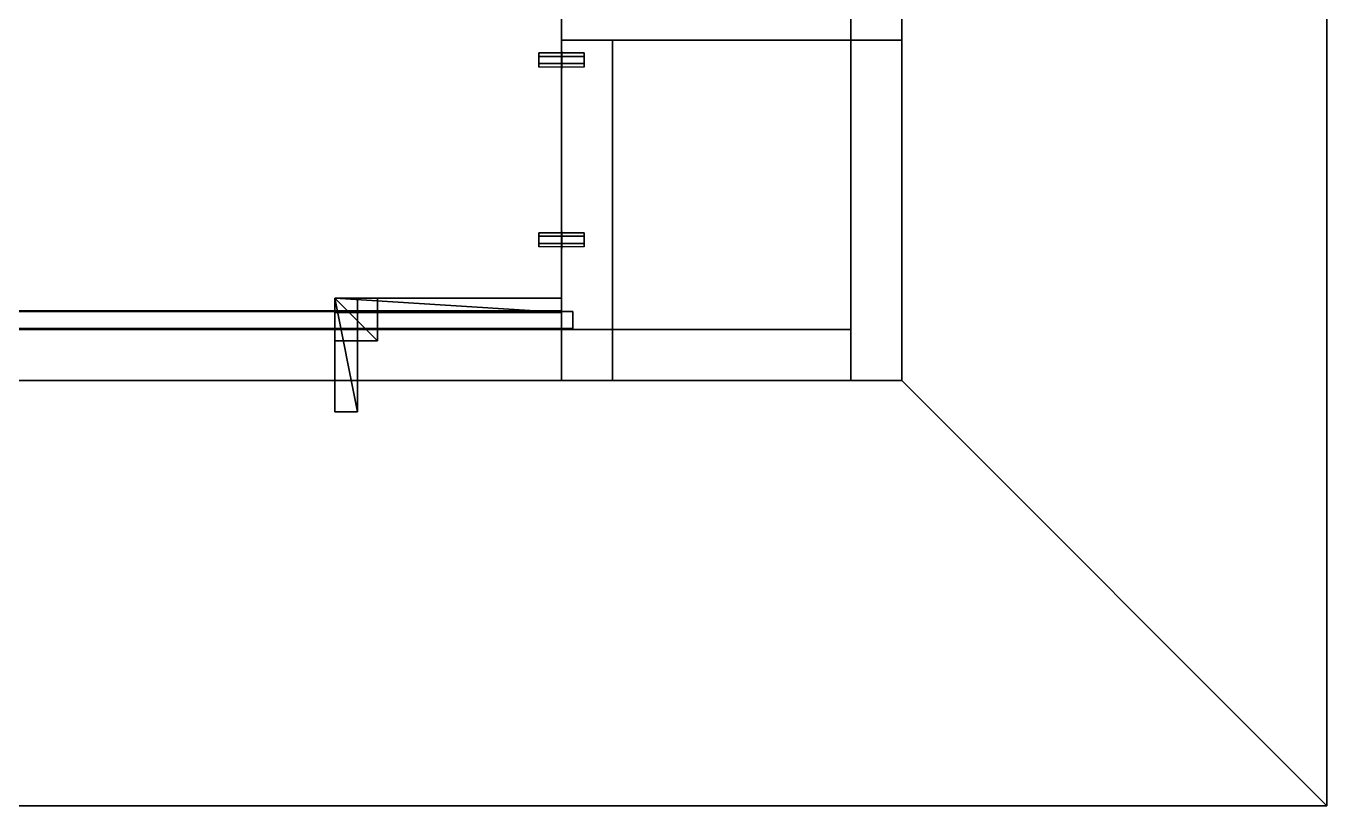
# Model space of a CAD drawing. Extents: x 0 to 4068, y -4475 to 0.
# Drawn here: x 3609 to 4068, y -4475 to -4200 of the extents above; entities that cross this region are included whole.
import ezdxf

# ---------------------------------------------------------------- set-up
doc = ezdxf.new("R2010")
doc.units = 0
for name, color, linetype in [('LAYER0', 7, 'CONTINUOUS'), ('LAYER1', 7, 'CONTINUOUS'), ('LAYER10', 7, 'CONTINUOUS'), ('LAYER100', 43, 'CONTINUOUS'), ('LAYER101', 7, 'CONTINUOUS'), ('LAYER11', 7, 'CONTINUOUS'), ('LAYER116', 45, 'CONTINUOUS'), ('LAYER117', 45, 'CONTINUOUS'), ('LAYER118', 45, 'CONTINUOUS'), ('LAYER121', 45, 'CONTINUOUS'), ('LAYER122', 45, 'CONTINUOUS'), ('LAYER123', 45, 'CONTINUOUS'), ('LAYER124', 45, 'CONTINUOUS'), ('LAYER125', 45, 'CONTINUOUS'), ('LAYER126', 45, 'CONTINUOUS'), ('LAYER127', 45, 'CONTINUOUS'), ('LAYER18', 45, 'CONTINUOUS'), ('LAYER2', 7, 'CONTINUOUS'), ('LAYER20', 45, 'CONTINUOUS'), ('LAYER21', 45, 'CONTINUOUS'), ('LAYER22', 45, 'CONTINUOUS'), ('LAYER23', 45, 'CONTINUOUS'), ('LAYER24', 2, 'CONTINUOUS'), ('LAYER25', 37, 'CONTINUOUS'), ('LAYER26', 37, 'CONTINUOUS'), ('LAYER27', 37, 'CONTINUOUS'), ('LAYER28', 37, 'CONTINUOUS'), ('LAYER29', 37, 'CONTINUOUS'), ('LAYER30', 37, 'CONTINUOUS'), ('LAYER37', 45, 'CONTINUOUS'), ('LAYER39', 45, 'CONTINUOUS'), ('LAYER40', 45, 'CONTINUOUS'), ('LAYER41', 45, 'CONTINUOUS'), ('LAYER42', 45, 'CONTINUOUS'), ('LAYER5', 7, 'CONTINUOUS'), ('LAYER55', 254, 'CONTINUOUS'), ('LAYER56', 7, 'CONTINUOUS'), ('LAYER58', 7, 'CONTINUOUS'), ('LAYER59', 7, 'CONTINUOUS'), ('LAYER6', 7, 'CONTINUOUS'), ('LAYER61', 7, 'CONTINUOUS'), ('LAYER68', 7, 'CONTINUOUS'), ('LAYER7', 7, 'CONTINUOUS'), ('LAYER70', 7, 'CONTINUOUS'), ('LAYER71', 7, 'CONTINUOUS'), ('LAYER73', 7, 'CONTINUOUS'), ('LAYER8', 7, 'CONTINUOUS'), ('LAYER80', 7, 'CONTINUOUS'), ('LAYER81', 7, 'CONTINUOUS'), ('LAYER82', 7, 'CONTINUOUS'), ('LAYER83', 7, 'CONTINUOUS'), ('LAYER84', 7, 'CONTINUOUS'), ('LAYER85', 7, 'CONTINUOUS'), ('LAYER87', 7, 'CONTINUOUS'), ('LAYER88', 7, 'CONTINUOUS'), ('LAYER89', 7, 'CONTINUOUS'), ('LAYER9', 7, 'CONTINUOUS'), ('LAYER90', 7, 'CONTINUOUS'), ('LAYER91', 7, 'CONTINUOUS'), ('LAYER92', 7, 'CONTINUOUS'), ('LAYER99', 43, 'CONTINUOUS')]:
    doc.layers.add(name, color=color, linetype=linetype)

msp = doc.modelspace()

# ---------------------------------------------------------------- linework, layer by layer
at = {"layer": 'LAYER0', "invisible_edges": 1}
for points in [[(4068, 0), (0, -4475), (0, 0), (4068, 0)], [(0, -4475), (4068, 0), (4068, -4475), (0, -4475)]]:
    msp.add_3dface(points, dxfattribs=at)
at = {"layer": 'LAYER1', "invisible_edges": 1}
for points in [[(4068, -4475, 5), (0, -4475), (4068, -4475), (4068, -4475, 5)], [(0, -4475), (4068, -4475, 5), (0, -4475, 5), (0, -4475)]]:
    msp.add_3dface(points, dxfattribs=at)
at = {"layer": 'LAYER10', "invisible_edges": 1}
for points in [[(3918, -4325, 5), (4068, -4475, 2415), (4068, -4475, 5), (3918, -4325, 5)], [(4068, -4475, 2415), (3918, -4325, 5), (3918, -4325, 2415), (4068, -4475, 2415)]]:
    msp.add_3dface(points, dxfattribs=at)
at = {"layer": 'LAYER100', "invisible_edges": 1}
for points in [[(3798, -4300.4, 2044), (3798, -4187, 2026), (3798, -4187, 2044), (3798, -4300.4, 2044)], [(3798, -4187, 2026), (3798, -4300.4, 2044), (3798, -4300.4, 2026), (3798, -4187, 2026)], [(3798, -4300.4, 526.5), (3798, -4187, 508.5), (3798, -4187, 526.5), (3798, -4300.4, 526.5)], [(3798, -4187, 508.5), (3798, -4300.4, 526.5), (3798, -4300.4, 508.5), (3798, -4187, 508.5)]]:
    msp.add_3dface(points, dxfattribs=at)
at = {"layer": 'LAYER101'}
for points, invisible_edges in [([(3798, -4187, 2044), (3538, -3434, 2044), (3798, -4300.4, 2044), (3798, -4187, 2044)], 3), ([(3798, -4300.4, 2044), (3538, -3434, 2044), (3538, -3945, 2044), (3798, -4300.4, 2044)], 5), ([(3798, -4187, 526.5), (3538, -3434, 526.5), (3798, -4300.4, 526.5), (3798, -4187, 526.5)], 3), ([(3798, -4300.4, 526.5), (3538, -3434, 526.5), (3538, -3945, 526.5), (3798, -4300.4, 526.5)], 5), ([(3798, -4300.4, 2044), (3538, -3945, 2044), (3081, -4300.4, 2044), (3798, -4300.4, 2044)], 3), ([(3798, -4300.4, 526.5), (3538, -3945, 526.5), (3081, -4300.4, 526.5), (3798, -4300.4, 526.5)], 3)]:
    msp.add_3dface(points, dxfattribs=dict(at, invisible_edges=invisible_edges))
at = {"layer": 'LAYER11', "invisible_edges": 1}
for points in [[(3918, -2886, 2415), (4068, -4475, 2415), (4068, -2754, 2415), (3918, -2886, 2415)], [(4068, -4475, 2415), (3918, -2886, 2415), (3918, -4325, 2415), (4068, -4475, 2415)], [(4068, -4475, 2415), (180, -4325, 2415), (30, -4475, 2415), (4068, -4475, 2415)], [(180, -4325, 2415), (4068, -4475, 2415), (3918, -4325, 2415), (180, -4325, 2415)]]:
    msp.add_3dface(points, dxfattribs=at)
at = {"layer": 'LAYER116', "invisible_edges": 1}
for points in [[(3495, -3416, 880), (3918, -4325, 880), (3495, -4325, 880), (3495, -3416, 880)], [(3918, -4325, 880), (3495, -3416, 880), (3918, -3416, 880), (3918, -4325, 880)]]:
    msp.add_3dface(points, dxfattribs=at)
at = {"layer": 'LAYER117', "invisible_edges": 1}
for points in [[(3495, -4325, 898), (3918, -4325, 880), (3918, -4325, 898), (3495, -4325, 898)], [(3918, -4325, 880), (3495, -4325, 898), (3495, -4325, 880), (3918, -4325, 880)]]:
    msp.add_3dface(points, dxfattribs=at)
at = {"layer": 'LAYER118', "invisible_edges": 1}
for points in [[(3918, -3416, 898), (3918, -4325, 880), (3918, -3416, 880), (3918, -3416, 898)], [(3918, -4325, 880), (3918, -3416, 898), (3918, -4325, 898), (3918, -4325, 880)]]:
    msp.add_3dface(points, dxfattribs=at)
at = {"layer": 'LAYER121', "invisible_edges": 1}
for points in [[(3918, -3416, 898), (3495, -4325, 898), (3918, -4325, 898), (3918, -3416, 898)], [(3495, -4325, 898), (3918, -3416, 898), (3495, -3416, 898), (3495, -4325, 898)]]:
    msp.add_3dface(points, dxfattribs=at)
at = {"layer": 'LAYER122', "invisible_edges": 1}
for points in [[(3495, -4325, 1705), (3918, -3416, 1705), (3495, -3416, 1705), (3495, -4325, 1705)], [(3918, -3416, 1705), (3495, -4325, 1705), (3918, -4325, 1705), (3918, -3416, 1705)], [(3918, -4325, 1687), (3918, -3434, 898), (3918, -3434, 1687), (3918, -4325, 1687)], [(3918, -3434, 898), (3918, -4325, 1687), (3918, -4325, 898), (3918, -3434, 898)], [(3495, -4325, 1687), (3900, -4325, 898), (3900, -4325, 1687), (3495, -4325, 1687)], [(3900, -4325, 898), (3495, -4325, 1687), (3495, -4325, 898), (3900, -4325, 898)]]:
    msp.add_3dface(points, dxfattribs=at)
at = {"layer": 'LAYER123', "invisible_edges": 1}
for points in [[(3900, -4307, 1687), (3900, -4325, 898), (3900, -4307, 898), (3900, -4307, 1687)], [(3900, -4325, 898), (3900, -4307, 1687), (3900, -4325, 1687), (3900, -4325, 898)]]:
    msp.add_3dface(points, dxfattribs=at)
at = {"layer": 'LAYER124', "invisible_edges": 1}
for points in [[(3918, -4325, 1687), (3918, -3416, 1705), (3918, -4325, 1705), (3918, -4325, 1687)], [(3918, -3416, 1705), (3918, -4325, 1687), (3918, -3416, 1687), (3918, -3416, 1705)], [(3900, -4325, 898), (3918, -3434, 898), (3918, -4325, 898), (3900, -4325, 898)], [(3918, -3434, 898), (3900, -4325, 898), (3900, -3434, 898), (3918, -3434, 898)], [(3495, -4307, 898), (3900, -4325, 898), (3495, -4325, 898), (3495, -4307, 898)], [(3900, -4325, 898), (3495, -4307, 898), (3900, -4307, 898), (3900, -4325, 898)]]:
    msp.add_3dface(points, dxfattribs=at)
at = {"layer": 'LAYER125', "invisible_edges": 1}
for points in [[(3495, -4325, 1705), (3918, -4325, 1687), (3918, -4325, 1705), (3495, -4325, 1705)], [(3918, -4325, 1687), (3495, -4325, 1705), (3495, -4325, 1687), (3918, -4325, 1687)], [(3918, -4325, 1687), (3900, -4325, 898), (3918, -4325, 898), (3918, -4325, 1687)], [(3900, -4325, 898), (3918, -4325, 1687), (3900, -4325, 1687), (3900, -4325, 898)]]:
    msp.add_3dface(points, dxfattribs=at)
at = {"layer": 'LAYER126', "invisible_edges": 1}
for points in [[(3900, -3434, 1687), (3918, -4325, 1687), (3918, -3434, 1687), (3900, -3434, 1687)], [(3918, -4325, 1687), (3900, -3434, 1687), (3900, -4325, 1687), (3918, -4325, 1687)], [(3900, -4307, 1687), (3495, -4325, 1687), (3900, -4325, 1687), (3900, -4307, 1687)], [(3495, -4325, 1687), (3900, -4307, 1687), (3495, -4307, 1687), (3495, -4325, 1687)]]:
    msp.add_3dface(points, dxfattribs=at)
at = {"layer": 'LAYER127', "invisible_edges": 1}
for points in [[(3918, -4325, 1687), (3495, -3416, 1687), (3918, -3416, 1687), (3918, -4325, 1687)], [(3495, -3416, 1687), (3918, -4325, 1687), (3495, -4325, 1687), (3495, -3416, 1687)], [(3900, -4325, 898), (3900, -3434, 1687), (3900, -3434, 898), (3900, -4325, 898)], [(3900, -3434, 1687), (3900, -4325, 898), (3900, -4325, 1687), (3900, -3434, 1687)], [(3495, -4307, 898), (3900, -4307, 1687), (3900, -4307, 898), (3495, -4307, 898)], [(3900, -4307, 1687), (3495, -4307, 898), (3495, -4307, 1687), (3900, -4307, 1687)]]:
    msp.add_3dface(points, dxfattribs=at)
at = {"layer": 'LAYER18', "invisible_edges": 1}
for points in [[(3798, -4325, 2226), (3081, -4325, 2346), (3081, -4325, 2226), (3798, -4325, 2226)], [(3081, -4325, 2346), (3798, -4325, 2226), (3798, -4325, 2346), (3081, -4325, 2346)], [(3798, -4325, 759.5), (3081, -4325, 879.5), (3081, -4325, 759.5), (3798, -4325, 759.5)], [(3081, -4325, 879.5), (3798, -4325, 759.5), (3798, -4325, 879.5), (3081, -4325, 879.5)]]:
    msp.add_3dface(points, dxfattribs=at)
at = {"layer": 'LAYER2', "invisible_edges": 1}
for points in [[(4068, 0), (4068, -4475, 5), (4068, -4475), (4068, 0)], [(4068, -4475, 5), (4068, 0), (4068, 0, 5), (4068, -4475, 5)]]:
    msp.add_3dface(points, dxfattribs=at)
at = {"layer": 'LAYER20', "invisible_edges": 1}
for points in [[(3798, -4307, 2346), (3081, -4325, 2346), (3798, -4325, 2346), (3798, -4307, 2346)], [(3081, -4325, 2346), (3798, -4307, 2346), (3081, -4307, 2346), (3081, -4325, 2346)], [(3798, -4307, 879.5), (3081, -4325, 879.5), (3798, -4325, 879.5), (3798, -4307, 879.5)], [(3081, -4325, 879.5), (3798, -4307, 879.5), (3081, -4307, 879.5), (3081, -4325, 879.5)]]:
    msp.add_3dface(points, dxfattribs=at)
at = {"layer": 'LAYER21', "invisible_edges": 1}
for points in [[(3798, -4325, 2226), (3798, -4307, 2346), (3798, -4325, 2346), (3798, -4325, 2226)], [(3798, -4307, 2346), (3798, -4325, 2226), (3798, -4307, 2226), (3798, -4307, 2346)], [(3798, -4325, 759.5), (3798, -4307, 879.5), (3798, -4325, 879.5), (3798, -4325, 759.5)], [(3798, -4307, 879.5), (3798, -4325, 759.5), (3798, -4307, 759.5), (3798, -4307, 879.5)]]:
    msp.add_3dface(points, dxfattribs=at)
at = {"layer": 'LAYER22', "invisible_edges": 1}
for points in [[(3081, -4307, 2226), (3798, -4325, 2226), (3081, -4325, 2226), (3081, -4307, 2226)], [(3798, -4325, 2226), (3081, -4307, 2226), (3798, -4307, 2226), (3798, -4325, 2226)], [(3081, -4307, 759.5), (3798, -4325, 759.5), (3081, -4325, 759.5), (3081, -4307, 759.5)], [(3798, -4325, 759.5), (3081, -4307, 759.5), (3798, -4307, 759.5), (3798, -4325, 759.5)]]:
    msp.add_3dface(points, dxfattribs=at)
at = {"layer": 'LAYER23', "invisible_edges": 1}
for points in [[(3798, -4307, 2346), (3081, -4307, 2226), (3081, -4307, 2346), (3798, -4307, 2346)], [(3081, -4307, 2226), (3798, -4307, 2346), (3798, -4307, 2226), (3081, -4307, 2226)], [(3798, -4307, 879.5), (3081, -4307, 759.5), (3081, -4307, 879.5), (3798, -4307, 879.5)], [(3081, -4307, 759.5), (3798, -4307, 879.5), (3798, -4307, 759.5), (3081, -4307, 759.5)]]:
    msp.add_3dface(points, dxfattribs=at)
at = {"layer": 'LAYER24'}
for points in [[(3798, -4296, 2300), (3798, -4301, 2300), (3718, -4296, 2300), (3798, -4296, 2300)], [(3718, -4296, 2300), (3798, -4301, 2300), (3718, -4301, 2300), (3718, -4296, 2300)], [(3718, -4296, 2300), (3718, -4301, 2300), (3718, -4296, 2323), (3718, -4296, 2300)], [(3718, -4296, 2323), (3718, -4301, 2300), (3718, -4301, 2323), (3718, -4296, 2323)], [(3798, -4296, 2300), (3718, -4296, 2300), (3798, -4296, 2323), (3798, -4296, 2300)], [(3798, -4296, 2323), (3718, -4296, 2300), (3718, -4296, 2323), (3798, -4296, 2323)], [(3798, -4296, 2323), (3718, -4296, 2323), (3798, -4301, 2323), (3798, -4296, 2323)], [(3798, -4301, 2323), (3718, -4296, 2323), (3718, -4301, 2323), (3798, -4301, 2323)], [(3733, -4296, 2300), (3733, -4311, 2300), (3718, -4296, 2300), (3733, -4296, 2300)], [(3718, -4296, 2300), (3733, -4311, 2300), (3718, -4311, 2300), (3718, -4296, 2300)], [(3718, -4296, 2300), (3718, -4311, 2300), (3718, -4296, 2315), (3718, -4296, 2300)], [(3718, -4296, 2315), (3718, -4311, 2300), (3718, -4311, 2315), (3718, -4296, 2315)], [(3733, -4296, 2300), (3718, -4296, 2300), (3733, -4296, 2315), (3733, -4296, 2300)], [(3733, -4296, 2315), (3718, -4296, 2300), (3718, -4296, 2315), (3733, -4296, 2315)], [(3733, -4296, 2315), (3718, -4296, 2315), (3733, -4311, 2315), (3733, -4296, 2315)], [(3733, -4311, 2315), (3718, -4296, 2315), (3718, -4311, 2315), (3733, -4311, 2315)], [(3733, -4296, 2300), (3733, -4311, 2300), (3718, -4296, 2300), (3733, -4296, 2300)], [(3718, -4296, 2300), (3733, -4311, 2300), (3718, -4311, 2300), (3718, -4296, 2300)], [(3718, -4296, 2300), (3718, -4311, 2300), (3718, -4296, 2315), (3718, -4296, 2300)], [(3718, -4296, 2315), (3718, -4311, 2300), (3718, -4311, 2315), (3718, -4296, 2315)], [(3733, -4296, 2300), (3718, -4296, 2300), (3733, -4296, 2315), (3733, -4296, 2300)], [(3733, -4296, 2315), (3718, -4296, 2300), (3718, -4296, 2315), (3733, -4296, 2315)], [(3733, -4296, 2315), (3718, -4296, 2315), (3733, -4311, 2315), (3733, -4296, 2315)], [(3733, -4311, 2315), (3718, -4296, 2315), (3718, -4311, 2315), (3733, -4311, 2315)], [(3733, -4296, 2300), (3733, -4311, 2300), (3718, -4296, 2300), (3733, -4296, 2300)], [(3718, -4296, 2300), (3733, -4311, 2300), (3718, -4311, 2300), (3718, -4296, 2300)], [(3718, -4296, 2300), (3718, -4311, 2300), (3718, -4296, 2315), (3718, -4296, 2300)], [(3718, -4296, 2315), (3718, -4311, 2300), (3718, -4311, 2315), (3718, -4296, 2315)], [(3733, -4296, 2300), (3718, -4296, 2300), (3733, -4296, 2315), (3733, -4296, 2300)], [(3733, -4296, 2315), (3718, -4296, 2300), (3718, -4296, 2315), (3733, -4296, 2315)], [(3733, -4296, 2315), (3718, -4296, 2315), (3733, -4311, 2315), (3733, -4296, 2315)], [(3733, -4311, 2315), (3718, -4296, 2315), (3718, -4311, 2315), (3733, -4311, 2315)], [(3733, -4296, 2300), (3733, -4311, 2300), (3718, -4296, 2300), (3733, -4296, 2300)], [(3718, -4296, 2300), (3733, -4311, 2300), (3718, -4311, 2300), (3718, -4296, 2300)], [(3718, -4296, 2300), (3718, -4311, 2300), (3718, -4296, 2315), (3718, -4296, 2300)], [(3718, -4296, 2315), (3718, -4311, 2300), (3718, -4311, 2315), (3718, -4296, 2315)], [(3733, -4296, 2300), (3718, -4296, 2300), (3733, -4296, 2315), (3733, -4296, 2300)], [(3733, -4296, 2315), (3718, -4296, 2300), (3718, -4296, 2315), (3733, -4296, 2315)], [(3733, -4296, 2315), (3718, -4296, 2315), (3733, -4311, 2315), (3733, -4296, 2315)], [(3733, -4311, 2315), (3718, -4296, 2315), (3718, -4311, 2315), (3733, -4311, 2315)], [(3726, -4296, 2300), (3726, -4336, 2300), (3718, -4296, 2300), (3726, -4296, 2300)], [(3718, -4296, 2300), (3726, -4336, 2300), (3718, -4336, 2300), (3718, -4296, 2300)], [(3718, -4296, 2300), (3718, -4336, 2300), (3718, -4296, 2308), (3718, -4296, 2300)], [(3718, -4296, 2308), (3718, -4336, 2300), (3718, -4336, 2308), (3718, -4296, 2308)], [(3726, -4296, 2300), (3718, -4296, 2300), (3726, -4296, 2308), (3726, -4296, 2300)], [(3726, -4296, 2308), (3718, -4296, 2300), (3718, -4296, 2308), (3726, -4296, 2308)], [(3726, -4296, 2308), (3718, -4296, 2308), (3726, -4336, 2308), (3726, -4296, 2308)], [(3726, -4336, 2308), (3718, -4296, 2308), (3718, -4336, 2308), (3726, -4336, 2308)], [(3798, -4296, 2300), (3798, -4301, 2300), (3718, -4296, 2300), (3798, -4296, 2300)], [(3718, -4296, 2300), (3798, -4301, 2300), (3718, -4301, 2300), (3718, -4296, 2300)], [(3718, -4296, 2300), (3718, -4301, 2300), (3718, -4296, 2316), (3718, -4296, 2300)], [(3718, -4296, 2316), (3718, -4301, 2300), (3718, -4301, 2316), (3718, -4296, 2316)], [(3798, -4296, 2300), (3718, -4296, 2300), (3798, -4296, 2316), (3798, -4296, 2300)], [(3798, -4296, 2316), (3718, -4296, 2300), (3718, -4296, 2316), (3798, -4296, 2316)], [(3798, -4296, 2316), (3718, -4296, 2316), (3798, -4301, 2316), (3798, -4296, 2316)], [(3798, -4301, 2316), (3718, -4296, 2316), (3718, -4301, 2316), (3798, -4301, 2316)], [(3798, -4296, 816), (3798, -4301, 816), (3718, -4296, 816), (3798, -4296, 816)], [(3718, -4296, 816), (3798, -4301, 816), (3718, -4301, 816), (3718, -4296, 816)], [(3718, -4296, 816), (3718, -4301, 816), (3718, -4296, 839), (3718, -4296, 816)], [(3718, -4296, 839), (3718, -4301, 816), (3718, -4301, 839), (3718, -4296, 839)], [(3798, -4296, 816), (3718, -4296, 816), (3798, -4296, 839), (3798, -4296, 816)], [(3798, -4296, 839), (3718, -4296, 816), (3718, -4296, 839), (3798, -4296, 839)], [(3798, -4296, 839), (3718, -4296, 839), (3798, -4301, 839), (3798, -4296, 839)], [(3798, -4301, 839), (3718, -4296, 839), (3718, -4301, 839), (3798, -4301, 839)], [(3733, -4296, 816), (3733, -4311, 816), (3718, -4296, 816), (3733, -4296, 816)], [(3718, -4296, 816), (3733, -4311, 816), (3718, -4311, 816), (3718, -4296, 816)], [(3718, -4296, 816), (3718, -4311, 816), (3718, -4296, 831), (3718, -4296, 816)], [(3718, -4296, 831), (3718, -4311, 816), (3718, -4311, 831), (3718, -4296, 831)], [(3733, -4296, 816), (3718, -4296, 816), (3733, -4296, 831), (3733, -4296, 816)], [(3733, -4296, 831), (3718, -4296, 816), (3718, -4296, 831), (3733, -4296, 831)], [(3733, -4296, 831), (3718, -4296, 831), (3733, -4311, 831), (3733, -4296, 831)], [(3733, -4311, 831), (3718, -4296, 831), (3718, -4311, 831), (3733, -4311, 831)], [(3733, -4296, 816), (3733, -4311, 816), (3718, -4296, 816), (3733, -4296, 816)], [(3718, -4296, 816), (3733, -4311, 816), (3718, -4311, 816), (3718, -4296, 816)], [(3718, -4296, 816), (3718, -4311, 816), (3718, -4296, 831), (3718, -4296, 816)], [(3718, -4296, 831), (3718, -4311, 816), (3718, -4311, 831), (3718, -4296, 831)], [(3733, -4296, 816), (3718, -4296, 816), (3733, -4296, 831), (3733, -4296, 816)], [(3733, -4296, 831), (3718, -4296, 816), (3718, -4296, 831), (3733, -4296, 831)], [(3733, -4296, 831), (3718, -4296, 831), (3733, -4311, 831), (3733, -4296, 831)], [(3733, -4311, 831), (3718, -4296, 831), (3718, -4311, 831), (3733, -4311, 831)], [(3733, -4296, 816), (3733, -4311, 816), (3718, -4296, 816), (3733, -4296, 816)], [(3718, -4296, 816), (3733, -4311, 816), (3718, -4311, 816), (3718, -4296, 816)], [(3718, -4296, 816), (3718, -4311, 816), (3718, -4296, 831), (3718, -4296, 816)], [(3718, -4296, 831), (3718, -4311, 816), (3718, -4311, 831), (3718, -4296, 831)], [(3733, -4296, 816), (3718, -4296, 816), (3733, -4296, 831), (3733, -4296, 816)], [(3733, -4296, 831), (3718, -4296, 816), (3718, -4296, 831), (3733, -4296, 831)], [(3733, -4296, 831), (3718, -4296, 831), (3733, -4311, 831), (3733, -4296, 831)], [(3733, -4311, 831), (3718, -4296, 831), (3718, -4311, 831), (3733, -4311, 831)], [(3733, -4296, 816), (3733, -4311, 816), (3718, -4296, 816), (3733, -4296, 816)], [(3718, -4296, 816), (3733, -4311, 816), (3718, -4311, 816), (3718, -4296, 816)], [(3718, -4296, 816), (3718, -4311, 816), (3718, -4296, 831), (3718, -4296, 816)], [(3718, -4296, 831), (3718, -4311, 816), (3718, -4311, 831), (3718, -4296, 831)], [(3733, -4296, 816), (3718, -4296, 816), (3733, -4296, 831), (3733, -4296, 816)], [(3733, -4296, 831), (3718, -4296, 816), (3718, -4296, 831), (3733, -4296, 831)], [(3733, -4296, 831), (3718, -4296, 831), (3733, -4311, 831), (3733, -4296, 831)], [(3733, -4311, 831), (3718, -4296, 831), (3718, -4311, 831), (3733, -4311, 831)], [(3726, -4296, 816), (3726, -4336, 816), (3718, -4296, 816), (3726, -4296, 816)], [(3718, -4296, 816), (3726, -4336, 816), (3718, -4336, 816), (3718, -4296, 816)], [(3718, -4296, 816), (3718, -4336, 816), (3718, -4296, 824), (3718, -4296, 816)], [(3718, -4296, 824), (3718, -4336, 816), (3718, -4336, 824), (3718, -4296, 824)], [(3726, -4296, 816), (3718, -4296, 816), (3726, -4296, 824), (3726, -4296, 816)], [(3726, -4296, 824), (3718, -4296, 816), (3718, -4296, 824), (3726, -4296, 824)], [(3726, -4296, 824), (3718, -4296, 824), (3726, -4336, 824), (3726, -4296, 824)], [(3726, -4336, 824), (3718, -4296, 824), (3718, -4336, 824), (3726, -4336, 824)], [(3798, -4296, 816), (3798, -4301, 816), (3718, -4296, 816), (3798, -4296, 816)], [(3718, -4296, 816), (3798, -4301, 816), (3718, -4301, 816), (3718, -4296, 816)], [(3718, -4296, 816), (3718, -4301, 816), (3718, -4296, 832), (3718, -4296, 816)], [(3718, -4296, 832), (3718, -4301, 816), (3718, -4301, 832), (3718, -4296, 832)], [(3798, -4296, 816), (3718, -4296, 816), (3798, -4296, 832), (3798, -4296, 816)], [(3798, -4296, 832), (3718, -4296, 816), (3718, -4296, 832), (3798, -4296, 832)], [(3798, -4296, 832), (3718, -4296, 832), (3798, -4301, 832), (3798, -4296, 832)], [(3798, -4301, 832), (3718, -4296, 832), (3718, -4301, 832), (3798, -4301, 832)], [(3726, -4296, 2308), (3726, -4336, 2308), (3726, -4296, 2300), (3726, -4296, 2308)], [(3726, -4296, 2300), (3726, -4336, 2308), (3726, -4336, 2300), (3726, -4296, 2300)], [(3726, -4296, 824), (3726, -4336, 824), (3726, -4296, 816), (3726, -4296, 824)], [(3726, -4296, 816), (3726, -4336, 824), (3726, -4336, 816), (3726, -4296, 816)], [(3733, -4296, 2315), (3733, -4311, 2315), (3733, -4296, 2300), (3733, -4296, 2315)], [(3733, -4296, 2300), (3733, -4311, 2315), (3733, -4311, 2300), (3733, -4296, 2300)], [(3733, -4296, 2315), (3733, -4311, 2315), (3733, -4296, 2300), (3733, -4296, 2315)], [(3733, -4296, 2300), (3733, -4311, 2315), (3733, -4311, 2300), (3733, -4296, 2300)], [(3733, -4296, 2315), (3733, -4311, 2315), (3733, -4296, 2300), (3733, -4296, 2315)], [(3733, -4296, 2300), (3733, -4311, 2315), (3733, -4311, 2300), (3733, -4296, 2300)], [(3733, -4296, 2315), (3733, -4311, 2315), (3733, -4296, 2300), (3733, -4296, 2315)], [(3733, -4296, 2300), (3733, -4311, 2315), (3733, -4311, 2300), (3733, -4296, 2300)], [(3733, -4296, 831), (3733, -4311, 831), (3733, -4296, 816), (3733, -4296, 831)], [(3733, -4296, 816), (3733, -4311, 831), (3733, -4311, 816), (3733, -4296, 816)], [(3733, -4296, 831), (3733, -4311, 831), (3733, -4296, 816), (3733, -4296, 831)], [(3733, -4296, 816), (3733, -4311, 831), (3733, -4311, 816), (3733, -4296, 816)], [(3733, -4296, 831), (3733, -4311, 831), (3733, -4296, 816), (3733, -4296, 831)], [(3733, -4296, 816), (3733, -4311, 831), (3733, -4311, 816), (3733, -4296, 816)], [(3733, -4296, 831), (3733, -4311, 831), (3733, -4296, 816), (3733, -4296, 831)], [(3733, -4296, 816), (3733, -4311, 831), (3733, -4311, 816), (3733, -4296, 816)], [(3798, -4296, 2323), (3798, -4301, 2323), (3798, -4296, 2300), (3798, -4296, 2323)], [(3798, -4296, 2300), (3798, -4301, 2323), (3798, -4301, 2300), (3798, -4296, 2300)], [(3798, -4296, 2316), (3798, -4301, 2316), (3798, -4296, 2300), (3798, -4296, 2316)], [(3798, -4296, 2300), (3798, -4301, 2316), (3798, -4301, 2300), (3798, -4296, 2300)], [(3798, -4296, 839), (3798, -4301, 839), (3798, -4296, 816), (3798, -4296, 839)], [(3798, -4296, 816), (3798, -4301, 839), (3798, -4301, 816), (3798, -4296, 816)], [(3798, -4296, 832), (3798, -4301, 832), (3798, -4296, 816), (3798, -4296, 832)], [(3798, -4296, 816), (3798, -4301, 832), (3798, -4301, 816), (3798, -4296, 816)], [(3798, -4301, 2323), (3718, -4301, 2323), (3798, -4301, 2300), (3798, -4301, 2323)], [(3798, -4301, 2300), (3718, -4301, 2323), (3718, -4301, 2300), (3798, -4301, 2300)], [(3798, -4301, 2316), (3718, -4301, 2316), (3798, -4301, 2300), (3798, -4301, 2316)], [(3798, -4301, 2300), (3718, -4301, 2316), (3718, -4301, 2300), (3798, -4301, 2300)], [(3798, -4301, 839), (3718, -4301, 839), (3798, -4301, 816), (3798, -4301, 839)], [(3798, -4301, 816), (3718, -4301, 839), (3718, -4301, 816), (3798, -4301, 816)], [(3798, -4301, 832), (3718, -4301, 832), (3798, -4301, 816), (3798, -4301, 832)], [(3798, -4301, 816), (3718, -4301, 832), (3718, -4301, 816), (3798, -4301, 816)], [(3733, -4311, 2315), (3718, -4311, 2315), (3733, -4311, 2300), (3733, -4311, 2315)], [(3733, -4311, 2300), (3718, -4311, 2315), (3718, -4311, 2300), (3733, -4311, 2300)], [(3733, -4311, 2315), (3718, -4311, 2315), (3733, -4311, 2300), (3733, -4311, 2315)], [(3733, -4311, 2300), (3718, -4311, 2315), (3718, -4311, 2300), (3733, -4311, 2300)], [(3733, -4311, 2315), (3718, -4311, 2315), (3733, -4311, 2300), (3733, -4311, 2315)], [(3733, -4311, 2300), (3718, -4311, 2315), (3718, -4311, 2300), (3733, -4311, 2300)], [(3733, -4311, 2315), (3718, -4311, 2315), (3733, -4311, 2300), (3733, -4311, 2315)], [(3733, -4311, 2300), (3718, -4311, 2315), (3718, -4311, 2300), (3733, -4311, 2300)], [(3733, -4311, 831), (3718, -4311, 831), (3733, -4311, 816), (3733, -4311, 831)], [(3733, -4311, 816), (3718, -4311, 831), (3718, -4311, 816), (3733, -4311, 816)], [(3733, -4311, 831), (3718, -4311, 831), (3733, -4311, 816), (3733, -4311, 831)], [(3733, -4311, 816), (3718, -4311, 831), (3718, -4311, 816), (3733, -4311, 816)], [(3733, -4311, 831), (3718, -4311, 831), (3733, -4311, 816), (3733, -4311, 831)], [(3733, -4311, 816), (3718, -4311, 831), (3718, -4311, 816), (3733, -4311, 816)], [(3733, -4311, 831), (3718, -4311, 831), (3733, -4311, 816), (3733, -4311, 831)], [(3733, -4311, 816), (3718, -4311, 831), (3718, -4311, 816), (3733, -4311, 816)], [(3726, -4336, 2308), (3718, -4336, 2308), (3726, -4336, 2300), (3726, -4336, 2308)], [(3726, -4336, 2300), (3718, -4336, 2308), (3718, -4336, 2300), (3726, -4336, 2300)], [(3726, -4336, 824), (3718, -4336, 824), (3726, -4336, 816), (3726, -4336, 824)], [(3726, -4336, 816), (3718, -4336, 824), (3718, -4336, 816), (3726, -4336, 816)]]:
    msp.add_3dface(points, dxfattribs=at)
at = {"layer": 'LAYER25', "invisible_edges": 1}
for points in [[(3718, -4296, 2323), (3798, -4296, 2300), (3718, -4296, 2300), (3718, -4296, 2323)], [(3798, -4296, 2300), (3718, -4296, 2323), (3798, -4296, 2323), (3798, -4296, 2300)], [(3718, -4296, 839), (3798, -4296, 816), (3718, -4296, 816), (3718, -4296, 839)], [(3798, -4296, 816), (3718, -4296, 839), (3798, -4296, 839), (3798, -4296, 816)]]:
    msp.add_3dface(points, dxfattribs=at)
at = {"layer": 'LAYER26', "invisible_edges": 1}
for points in [[(3718, -4301, 2300), (3798, -4296, 2300), (3798, -4301, 2300), (3718, -4301, 2300)], [(3798, -4296, 2300), (3718, -4301, 2300), (3718, -4296, 2300), (3798, -4296, 2300)], [(3718, -4301, 816), (3798, -4296, 816), (3798, -4301, 816), (3718, -4301, 816)], [(3798, -4296, 816), (3718, -4301, 816), (3718, -4296, 816), (3798, -4296, 816)]]:
    msp.add_3dface(points, dxfattribs=at)
at = {"layer": 'LAYER27', "invisible_edges": 1}
for points in [[(3798, -4301, 2323), (3798, -4296, 2300), (3798, -4296, 2323), (3798, -4301, 2323)], [(3798, -4296, 2300), (3798, -4301, 2323), (3798, -4301, 2300), (3798, -4296, 2300)], [(3798, -4301, 839), (3798, -4296, 816), (3798, -4296, 839), (3798, -4301, 839)], [(3798, -4296, 816), (3798, -4301, 839), (3798, -4301, 816), (3798, -4296, 816)]]:
    msp.add_3dface(points, dxfattribs=at)
at = {"layer": 'LAYER28', "invisible_edges": 1}
for points in [[(3718, -4296, 2323), (3798, -4301, 2323), (3798, -4296, 2323), (3718, -4296, 2323)], [(3798, -4301, 2323), (3718, -4296, 2323), (3718, -4301, 2323), (3798, -4301, 2323)], [(3718, -4296, 839), (3798, -4301, 839), (3798, -4296, 839), (3718, -4296, 839)], [(3798, -4301, 839), (3718, -4296, 839), (3718, -4301, 839), (3798, -4301, 839)]]:
    msp.add_3dface(points, dxfattribs=at)
at = {"layer": 'LAYER29', "invisible_edges": 1}
for points in [[(3718, -4301, 2300), (3718, -4296, 2323), (3718, -4296, 2300), (3718, -4301, 2300)], [(3718, -4296, 2323), (3718, -4301, 2300), (3718, -4301, 2323), (3718, -4296, 2323)], [(3718, -4301, 816), (3718, -4296, 839), (3718, -4296, 816), (3718, -4301, 816)], [(3718, -4296, 839), (3718, -4301, 816), (3718, -4301, 839), (3718, -4296, 839)]]:
    msp.add_3dface(points, dxfattribs=at)
at = {"layer": 'LAYER30', "invisible_edges": 1}
for points in [[(3798, -4301, 2323), (3718, -4301, 2300), (3798, -4301, 2300), (3798, -4301, 2323)], [(3718, -4301, 2300), (3798, -4301, 2323), (3718, -4301, 2323), (3718, -4301, 2300)], [(3798, -4301, 839), (3718, -4301, 816), (3798, -4301, 816), (3798, -4301, 839)], [(3718, -4301, 816), (3798, -4301, 839), (3718, -4301, 839), (3718, -4301, 816)]]:
    msp.add_3dface(points, dxfattribs=at)
at = {"layer": 'LAYER37', "invisible_edges": 1}
for points in [[(3802, -4306.7, 1720), (3077, -4306.7, 2350), (3077, -4306.7, 1720), (3802, -4306.7, 1720)], [(3077, -4306.7, 2350), (3802, -4306.7, 1720), (3802, -4306.7, 2350), (3077, -4306.7, 2350)], [(3802, -4306.7, 170), (3077, -4306.7, 879.5), (3077, -4306.7, 170), (3802, -4306.7, 170)], [(3077, -4306.7, 879.5), (3802, -4306.7, 170), (3802, -4306.7, 879.5), (3077, -4306.7, 879.5)]]:
    msp.add_3dface(points, dxfattribs=at)
at = {"layer": 'LAYER39', "invisible_edges": 1}
for points in [[(3802, -4300.7, 2350), (3077, -4306.7, 2350), (3802, -4306.7, 2350), (3802, -4300.7, 2350)], [(3077, -4306.7, 2350), (3802, -4300.7, 2350), (3077, -4300.7, 2350), (3077, -4306.7, 2350)], [(3802, -4300.7, 879.5), (3077, -4306.7, 879.5), (3802, -4306.7, 879.5), (3802, -4300.7, 879.5)], [(3077, -4306.7, 879.5), (3802, -4300.7, 879.5), (3077, -4300.7, 879.5), (3077, -4306.7, 879.5)]]:
    msp.add_3dface(points, dxfattribs=at)
at = {"layer": 'LAYER40', "invisible_edges": 1}
for points in [[(3802, -4306.7, 1720), (3802, -4300.7, 2350), (3802, -4306.7, 2350), (3802, -4306.7, 1720)], [(3802, -4300.7, 2350), (3802, -4306.7, 1720), (3802, -4300.7, 1720), (3802, -4300.7, 2350)], [(3802, -4306.7, 170), (3802, -4300.7, 879.5), (3802, -4306.7, 879.5), (3802, -4306.7, 170)], [(3802, -4300.7, 879.5), (3802, -4306.7, 170), (3802, -4300.7, 170), (3802, -4300.7, 879.5)]]:
    msp.add_3dface(points, dxfattribs=at)
at = {"layer": 'LAYER41', "invisible_edges": 1}
for points in [[(3077, -4300.7, 1720), (3802, -4306.7, 1720), (3077, -4306.7, 1720), (3077, -4300.7, 1720)], [(3802, -4306.7, 1720), (3077, -4300.7, 1720), (3802, -4300.7, 1720), (3802, -4306.7, 1720)], [(3077, -4300.7, 170), (3802, -4306.7, 170), (3077, -4306.7, 170), (3077, -4300.7, 170)], [(3802, -4306.7, 170), (3077, -4300.7, 170), (3802, -4300.7, 170), (3802, -4306.7, 170)]]:
    msp.add_3dface(points, dxfattribs=at)
at = {"layer": 'LAYER42', "invisible_edges": 1}
for points in [[(3802, -4300.7, 2350), (3077, -4300.7, 1720), (3077, -4300.7, 2350), (3802, -4300.7, 2350)], [(3077, -4300.7, 1720), (3802, -4300.7, 2350), (3802, -4300.7, 1720), (3077, -4300.7, 1720)], [(3802, -4300.7, 879.5), (3077, -4300.7, 170), (3077, -4300.7, 879.5), (3802, -4300.7, 879.5)], [(3077, -4300.7, 170), (3802, -4300.7, 879.5), (3802, -4300.7, 170), (3077, -4300.7, 170)]]:
    msp.add_3dface(points, dxfattribs=at)
at = {"layer": 'LAYER5', "invisible_edges": 1}
for points in [[(4068, -4475, 5), (0, 0, 5), (0, -4475, 5), (4068, -4475, 5)], [(0, 0, 5), (4068, -4475, 5), (4068, 0, 5), (0, 0, 5)]]:
    msp.add_3dface(points, dxfattribs=at)
at = {"layer": 'LAYER55'}
for points in [[(3790, -4214.5, 2023.5), (3790, -4209.5, 2023.5), (3790, -4210.75, 2025.665), (3790, -4213.25, 2025.665)], [(3790, -4214.5, 2023.5), (3790, -4213.25, 2021.335), (3790, -4210.75, 2021.335), (3790, -4209.5, 2023.5)], [(3790, -4214.5, 506), (3790, -4209.5, 506), (3790, -4210.75, 508.165), (3790, -4213.25, 508.165)], [(3790, -4214.5, 506), (3790, -4213.25, 503.835), (3790, -4210.75, 503.835), (3790, -4209.5, 506)], [(3797.95, -4209, 2023.5), (3797.95, -4215, 2023.5), (3797.95, -4213.5, 2026.098), (3797.95, -4210.5, 2026.098)], [(3797.95, -4209, 2023.5), (3797.95, -4215, 2023.5), (3797.95, -4213.5, 2020.902), (3797.95, -4210.5, 2020.902)], [(3797.95, -4209, 506), (3797.95, -4215, 506), (3797.95, -4213.5, 508.598), (3797.95, -4210.5, 508.598)], [(3797.95, -4209, 506), (3797.95, -4215, 506), (3797.95, -4213.5, 503.402), (3797.95, -4210.5, 503.402)], [(3798.05, -4209, 2023.5), (3798.05, -4215, 2023.5), (3798.05, -4213.5, 2026.098), (3798.05, -4210.5, 2026.098)], [(3798.05, -4209, 2023.5), (3798.05, -4215, 2023.5), (3798.05, -4213.5, 2020.902), (3798.05, -4210.5, 2020.902)], [(3798.05, -4209, 506), (3798.05, -4215, 506), (3798.05, -4213.5, 508.598), (3798.05, -4210.5, 508.598)], [(3798.05, -4209, 506), (3798.05, -4215, 506), (3798.05, -4213.5, 503.402), (3798.05, -4210.5, 503.402)], [(3806, -4214.5, 2023.5), (3806, -4209.5, 2023.5), (3806, -4210.75, 2025.665), (3806, -4213.25, 2025.665)], [(3806, -4214.5, 2023.5), (3806, -4213.25, 2021.335), (3806, -4210.75, 2021.335), (3806, -4209.5, 2023.5)], [(3806, -4214.5, 506), (3806, -4209.5, 506), (3806, -4210.75, 508.165), (3806, -4213.25, 508.165)], [(3806, -4214.5, 506), (3806, -4213.25, 503.835), (3806, -4210.75, 503.835), (3806, -4209.5, 506)], [(3790, -4277.9, 2023.5), (3790, -4272.9, 2023.5), (3790, -4274.15, 2025.665), (3790, -4276.65, 2025.665)], [(3790, -4277.9, 2023.5), (3790, -4276.65, 2021.335), (3790, -4274.15, 2021.335), (3790, -4272.9, 2023.5)], [(3790, -4277.9, 506), (3790, -4272.9, 506), (3790, -4274.15, 508.165), (3790, -4276.65, 508.165)], [(3790, -4277.9, 506), (3790, -4276.65, 503.835), (3790, -4274.15, 503.835), (3790, -4272.9, 506)], [(3797.95, -4272.4, 2023.5), (3797.95, -4278.4, 2023.5), (3797.95, -4276.9, 2026.098), (3797.95, -4273.9, 2026.098)], [(3797.95, -4272.4, 2023.5), (3797.95, -4278.4, 2023.5), (3797.95, -4276.9, 2020.902), (3797.95, -4273.9, 2020.902)], [(3797.95, -4272.4, 506), (3797.95, -4278.4, 506), (3797.95, -4276.9, 508.598), (3797.95, -4273.9, 508.598)], [(3797.95, -4272.4, 506), (3797.95, -4278.4, 506), (3797.95, -4276.9, 503.402), (3797.95, -4273.9, 503.402)], [(3798.05, -4272.4, 2023.5), (3798.05, -4278.4, 2023.5), (3798.05, -4276.9, 2026.098), (3798.05, -4273.9, 2026.098)], [(3798.05, -4272.4, 2023.5), (3798.05, -4278.4, 2023.5), (3798.05, -4276.9, 2020.902), (3798.05, -4273.9, 2020.902)], [(3798.05, -4272.4, 506), (3798.05, -4278.4, 506), (3798.05, -4276.9, 508.598), (3798.05, -4273.9, 508.598)], [(3798.05, -4272.4, 506), (3798.05, -4278.4, 506), (3798.05, -4276.9, 503.402), (3798.05, -4273.9, 503.402)], [(3806, -4277.9, 2023.5), (3806, -4272.9, 2023.5), (3806, -4274.15, 2025.665), (3806, -4276.65, 2025.665)], [(3806, -4277.9, 2023.5), (3806, -4276.65, 2021.335), (3806, -4274.15, 2021.335), (3806, -4272.9, 2023.5)], [(3806, -4277.9, 506), (3806, -4272.9, 506), (3806, -4274.15, 508.165), (3806, -4276.65, 508.165)], [(3806, -4277.9, 506), (3806, -4276.65, 503.835), (3806, -4274.15, 503.835), (3806, -4272.9, 506)]]:
    msp.add_3dface(points, dxfattribs=at)
at = {"layer": 'LAYER56', "invisible_edges": 1}
for points in [[(3518, -3434, 2364), (3918, -4325, 2364), (3918, -3434, 2364), (3518, -3434, 2364)], [(3918, -4325, 2364), (3518, -3434, 2364), (3518, -4325, 2364), (3918, -4325, 2364)]]:
    msp.add_3dface(points, dxfattribs=at)
at = {"layer": 'LAYER58', "invisible_edges": 1}
for points in [[(3518, -4325, 2346), (3918, -4325, 2364), (3518, -4325, 2364), (3518, -4325, 2346)], [(3918, -4325, 2364), (3518, -4325, 2346), (3918, -4325, 2346), (3918, -4325, 2364)]]:
    msp.add_3dface(points, dxfattribs=at)
at = {"layer": 'LAYER59', "invisible_edges": 1}
for points in [[(3918, -3434, 2346), (3918, -4325, 2364), (3918, -4325, 2346), (3918, -3434, 2346)], [(3918, -4325, 2364), (3918, -3434, 2346), (3918, -3434, 2364), (3918, -4325, 2364)]]:
    msp.add_3dface(points, dxfattribs=at)
at = {"layer": 'LAYER6', "invisible_edges": 1}
for points in [[(4068, -2754, 5), (3918, -4325, 5), (3918, -2886, 5), (4068, -2754, 5)], [(3918, -4325, 5), (4068, -2754, 5), (4068, -4475, 5), (3918, -4325, 5)], [(180, -4325, 5), (4068, -4475, 5), (30, -4475, 5), (180, -4325, 5)], [(4068, -4475, 5), (180, -4325, 5), (3918, -4325, 5), (4068, -4475, 5)]]:
    msp.add_3dface(points, dxfattribs=at)
at = {"layer": 'LAYER61', "invisible_edges": 1}
for points in [[(3518, -4325, 2346), (3918, -3434, 2346), (3918, -4325, 2346), (3518, -4325, 2346)], [(3918, -3434, 2346), (3518, -4325, 2346), (3518, -3434, 2346), (3918, -3434, 2346)]]:
    msp.add_3dface(points, dxfattribs=at)
at = {"layer": 'LAYER68', "invisible_edges": 1}
for points in [[(3518, -3434, 1724), (3918, -4325, 1724), (3918, -3434, 1724), (3518, -3434, 1724)], [(3918, -4325, 1724), (3518, -3434, 1724), (3518, -4325, 1724), (3918, -4325, 1724)], [(3518, -3434, 174), (3918, -4325, 174), (3918, -3434, 174), (3518, -3434, 174)], [(3918, -4325, 174), (3518, -3434, 174), (3518, -4325, 174), (3918, -4325, 174)]]:
    msp.add_3dface(points, dxfattribs=at)
at = {"layer": 'LAYER7'}
for points, invisible_edges in [([(3918, -2886, 2415), (3918, -4325, 5), (3918, -4325, 2415), (3918, -2886, 2415)], 1), ([(3918, -4325, 5), (3918, -2886, 2415), (3918, -2886, 5), (3918, -4325, 5)], 1), ([(3918, -4325, 2415), (3345.5, -4325, 1847.5), (180, -4325, 2415), (3918, -4325, 2415)], 3), ([(180, -4325, 5), (804.5, -4325, 1129.5), (3918, -4325, 5), (180, -4325, 5)], 3), ([(864.5, -4325, 1129.5), (3918, -4325, 5), (804.5, -4325, 1129.5), (864.5, -4325, 1129.5)], 3), ([(3345.5, -4325, 1137.5), (3918, -4325, 5), (864.5, -4325, 1129.5), (3345.5, -4325, 1137.5)], 7), ([(3918, -4325, 2415), (3345.5, -4325, 1767.5), (3345.5, -4325, 1847.5), (3918, -4325, 2415)], 5), ([(3918, -4325, 2415), (3345.5, -4325, 1217.5), (3345.5, -4325, 1767.5), (3918, -4325, 2415)], 7), ([(3918, -4325, 2415), (3345.5, -4325, 1137.5), (3345.5, -4325, 1217.5), (3918, -4325, 2415)], 5), ([(3918, -4325, 5), (3345.5, -4325, 1137.5), (3918, -4325, 2415), (3918, -4325, 5)], 3)]:
    msp.add_3dface(points, dxfattribs=dict(at, invisible_edges=invisible_edges))
at = {"layer": 'LAYER70', "invisible_edges": 1}
for points in [[(3518, -4325, 1706), (3918, -4325, 1724), (3518, -4325, 1724), (3518, -4325, 1706)], [(3918, -4325, 1724), (3518, -4325, 1706), (3918, -4325, 1706), (3918, -4325, 1724)], [(3518, -4325, 156), (3918, -4325, 174), (3518, -4325, 174), (3518, -4325, 156)], [(3918, -4325, 174), (3518, -4325, 156), (3918, -4325, 156), (3918, -4325, 174)]]:
    msp.add_3dface(points, dxfattribs=at)
at = {"layer": 'LAYER71', "invisible_edges": 1}
for points in [[(3918, -3434, 1706), (3918, -4325, 1724), (3918, -4325, 1706), (3918, -3434, 1706)], [(3918, -4325, 1724), (3918, -3434, 1706), (3918, -3434, 1724), (3918, -4325, 1724)], [(3918, -3434, 156), (3918, -4325, 174), (3918, -4325, 156), (3918, -3434, 156)], [(3918, -4325, 174), (3918, -3434, 156), (3918, -3434, 174), (3918, -4325, 174)]]:
    msp.add_3dface(points, dxfattribs=at)
at = {"layer": 'LAYER73', "invisible_edges": 1}
for points in [[(3518, -4325, 1706), (3918, -3434, 1706), (3918, -4325, 1706), (3518, -4325, 1706)], [(3918, -3434, 1706), (3518, -4325, 1706), (3518, -3434, 1706), (3918, -3434, 1706)], [(3518, -4325, 156), (3918, -3434, 156), (3918, -4325, 156), (3518, -4325, 156)], [(3918, -3434, 156), (3518, -4325, 156), (3518, -3434, 156), (3918, -3434, 156)]]:
    msp.add_3dface(points, dxfattribs=at)
at = {"layer": 'LAYER8', "invisible_edges": 1}
for points in [[(3918, -4325, 2415), (4068, -4475, 5), (4068, -4475, 2415), (3918, -4325, 2415)], [(4068, -4475, 5), (3918, -4325, 2415), (3918, -4325, 5), (4068, -4475, 5)]]:
    msp.add_3dface(points, dxfattribs=at)
at = {"layer": 'LAYER80', "invisible_edges": 1}
for points in [[(3798, -4205, 1724), (3798, -4325, 2346), (3798, -4205, 2346), (3798, -4205, 1724)], [(3798, -4325, 2346), (3798, -4205, 1724), (3798, -4325, 1724), (3798, -4325, 2346)], [(3798, -4205, 174), (3798, -4325, 880), (3798, -4205, 880), (3798, -4205, 174)], [(3798, -4325, 880), (3798, -4205, 174), (3798, -4325, 174), (3798, -4325, 880)]]:
    msp.add_3dface(points, dxfattribs=at)
at = {"layer": 'LAYER81', "invisible_edges": 1}
for points in [[(3816, -4205, 2346), (3798, -4325, 2346), (3816, -4325, 2346), (3816, -4205, 2346)], [(3798, -4325, 2346), (3816, -4205, 2346), (3798, -4205, 2346), (3798, -4325, 2346)], [(3816, -4205, 880), (3798, -4325, 880), (3816, -4325, 880), (3816, -4205, 880)], [(3798, -4325, 880), (3816, -4205, 880), (3798, -4205, 880), (3798, -4325, 880)]]:
    msp.add_3dface(points, dxfattribs=at)
at = {"layer": 'LAYER82', "invisible_edges": 1}
for points in [[(3816, -4325, 1724), (3798, -4325, 2346), (3798, -4325, 1724), (3816, -4325, 1724)], [(3798, -4325, 2346), (3816, -4325, 1724), (3816, -4325, 2346), (3798, -4325, 2346)], [(3816, -4325, 174), (3798, -4325, 880), (3798, -4325, 174), (3816, -4325, 174)], [(3798, -4325, 880), (3816, -4325, 174), (3816, -4325, 880), (3798, -4325, 880)]]:
    msp.add_3dface(points, dxfattribs=at)
at = {"layer": 'LAYER83', "invisible_edges": 1}
for points in [[(3798, -4205, 1724), (3816, -4325, 1724), (3798, -4325, 1724), (3798, -4205, 1724)], [(3816, -4325, 1724), (3798, -4205, 1724), (3816, -4205, 1724), (3816, -4325, 1724)], [(3798, -4205, 174), (3816, -4325, 174), (3798, -4325, 174), (3798, -4205, 174)], [(3816, -4325, 174), (3798, -4205, 174), (3816, -4205, 174), (3816, -4325, 174)]]:
    msp.add_3dface(points, dxfattribs=at)
at = {"layer": 'LAYER84', "invisible_edges": 1}
for points in [[(3816, -4205, 2346), (3798, -4205, 1724), (3798, -4205, 2346), (3816, -4205, 2346)], [(3798, -4205, 1724), (3816, -4205, 2346), (3816, -4205, 1724), (3798, -4205, 1724)], [(3816, -4205, 880), (3798, -4205, 174), (3798, -4205, 880), (3816, -4205, 880)], [(3798, -4205, 174), (3816, -4205, 880), (3816, -4205, 174), (3798, -4205, 174)]]:
    msp.add_3dface(points, dxfattribs=at)
at = {"layer": 'LAYER85', "invisible_edges": 1}
for points in [[(3816, -4325, 1724), (3816, -4205, 2346), (3816, -4325, 2346), (3816, -4325, 1724)], [(3816, -4205, 2346), (3816, -4325, 1724), (3816, -4205, 1724), (3816, -4205, 2346)], [(3816, -4325, 174), (3816, -4205, 880), (3816, -4325, 880), (3816, -4325, 174)], [(3816, -4205, 880), (3816, -4325, 174), (3816, -4205, 174), (3816, -4205, 880)]]:
    msp.add_3dface(points, dxfattribs=at)
at = {"layer": 'LAYER87', "invisible_edges": 1}
for points in [[(3918, -4205, 2346), (3798, -4187, 2346), (3798, -4205, 2346), (3918, -4205, 2346)], [(3798, -4187, 2346), (3918, -4205, 2346), (3918, -4187, 2346), (3798, -4187, 2346)], [(3918, -4205, 880), (3798, -4187, 880), (3798, -4205, 880), (3918, -4205, 880)], [(3798, -4187, 880), (3918, -4205, 880), (3918, -4187, 880), (3798, -4187, 880)]]:
    msp.add_3dface(points, dxfattribs=at)
at = {"layer": 'LAYER88', "invisible_edges": 1}
for points in [[(3798, -4205, 1724), (3798, -4187, 2346), (3798, -4187, 1724), (3798, -4205, 1724)], [(3798, -4187, 2346), (3798, -4205, 1724), (3798, -4205, 2346), (3798, -4187, 2346)], [(3798, -4205, 174), (3798, -4187, 880), (3798, -4187, 174), (3798, -4205, 174)], [(3798, -4187, 880), (3798, -4205, 174), (3798, -4205, 880), (3798, -4187, 880)]]:
    msp.add_3dface(points, dxfattribs=at)
at = {"layer": 'LAYER89', "invisible_edges": 1}
for points in [[(3918, -4187, 1724), (3798, -4205, 1724), (3798, -4187, 1724), (3918, -4187, 1724)], [(3798, -4205, 1724), (3918, -4187, 1724), (3918, -4205, 1724), (3798, -4205, 1724)], [(3918, -4187, 174), (3798, -4205, 174), (3798, -4187, 174), (3918, -4187, 174)], [(3798, -4205, 174), (3918, -4187, 174), (3918, -4205, 174), (3798, -4205, 174)]]:
    msp.add_3dface(points, dxfattribs=at)
at = {"layer": 'LAYER9', "invisible_edges": 1}
for points in [[(4068, -2754, 5), (4068, -4475, 2415), (4068, -4475, 5), (4068, -2754, 5)], [(4068, -4475, 2415), (4068, -2754, 5), (4068, -2754, 2415), (4068, -4475, 2415)], [(4068, -4475, 2415), (30, -4475, 5), (4068, -4475, 5), (4068, -4475, 2415)], [(30, -4475, 5), (4068, -4475, 2415), (30, -4475, 2415), (30, -4475, 5)]]:
    msp.add_3dface(points, dxfattribs=at)
at = {"layer": 'LAYER90', "invisible_edges": 1}
for points in [[(3918, -4205, 2346), (3918, -4187, 1724), (3918, -4187, 2346), (3918, -4205, 2346)], [(3918, -4187, 1724), (3918, -4205, 2346), (3918, -4205, 1724), (3918, -4187, 1724)], [(3918, -4205, 880), (3918, -4187, 174), (3918, -4187, 880), (3918, -4205, 880)], [(3918, -4187, 174), (3918, -4205, 880), (3918, -4205, 174), (3918, -4187, 174)]]:
    msp.add_3dface(points, dxfattribs=at)
at = {"layer": 'LAYER91', "invisible_edges": 1}
for points in [[(3798, -4205, 1724), (3918, -4205, 2346), (3798, -4205, 2346), (3798, -4205, 1724)], [(3918, -4205, 2346), (3798, -4205, 1724), (3918, -4205, 1724), (3918, -4205, 2346)], [(3798, -4205, 174), (3918, -4205, 880), (3798, -4205, 880), (3798, -4205, 174)], [(3918, -4205, 880), (3798, -4205, 174), (3918, -4205, 174), (3918, -4205, 880)]]:
    msp.add_3dface(points, dxfattribs=at)
at = {"layer": 'LAYER92'}
for points, invisible_edges in [([(3798, -4187, 2026), (3081, -4300.4, 2026), (3538, -3945, 2026), (3798, -4187, 2026)], 7), ([(3798, -4187, 508.5), (3081, -4300.4, 508.5), (3538, -3945, 508.5), (3798, -4187, 508.5)], 7), ([(3081, -4300.4, 2026), (3798, -4187, 2026), (3798, -4300.4, 2026), (3081, -4300.4, 2026)], 1), ([(3081, -4300.4, 508.5), (3798, -4187, 508.5), (3798, -4300.4, 508.5), (3081, -4300.4, 508.5)], 1)]:
    msp.add_3dface(points, dxfattribs=dict(at, invisible_edges=invisible_edges))
at = {"layer": 'LAYER99', "invisible_edges": 1}
for points in [[(3798, -4300.4, 2044), (3081, -4300.4, 2026), (3798, -4300.4, 2026), (3798, -4300.4, 2044)], [(3081, -4300.4, 2026), (3798, -4300.4, 2044), (3081, -4300.4, 2044), (3081, -4300.4, 2026)], [(3798, -4300.4, 526.5), (3081, -4300.4, 508.5), (3798, -4300.4, 508.5), (3798, -4300.4, 526.5)], [(3081, -4300.4, 508.5), (3798, -4300.4, 526.5), (3081, -4300.4, 526.5), (3081, -4300.4, 508.5)]]:
    msp.add_3dface(points, dxfattribs=at)

# ---------------------------------------------------------------- meshes
at = {"layer": 'LAYER55'}
mesh = msp.add_polymesh((2, 6), dxfattribs=dict(at, n_close=True))
for k, corner in enumerate([(3790, -4214.5, 2023.5), (3790, -4213.25, 2025.665), (3790, -4210.75, 2025.665), (3790, -4209.5, 2023.5), (3790, -4210.75, 2021.335), (3790, -4213.25, 2021.335), (3806, -4214.5, 2023.5), (3806, -4213.25, 2025.665), (3806, -4210.75, 2025.665), (3806, -4209.5, 2023.5), (3806, -4210.75, 2021.335), (3806, -4213.25, 2021.335)]):
    mesh.set_mesh_vertex(divmod(k, 6), corner)
mesh = msp.add_polymesh((2, 6), dxfattribs=dict(at, n_close=True))
for k, corner in enumerate([(3790, -4214.5, 506), (3790, -4213.25, 508.165), (3790, -4210.75, 508.165), (3790, -4209.5, 506), (3790, -4210.75, 503.835), (3790, -4213.25, 503.835), (3806, -4214.5, 506), (3806, -4213.25, 508.165), (3806, -4210.75, 508.165), (3806, -4209.5, 506), (3806, -4210.75, 503.835), (3806, -4213.25, 503.835)]):
    mesh.set_mesh_vertex(divmod(k, 6), corner)
mesh = msp.add_polymesh((2, 6), dxfattribs=dict(at, n_close=True))
for k, corner in enumerate([(3797.95, -4215, 2023.5), (3797.95, -4213.5, 2026.098), (3797.95, -4210.5, 2026.098), (3797.95, -4209, 2023.5), (3797.95, -4210.5, 2020.902), (3797.95, -4213.5, 2020.902), (3798.05, -4215, 2023.5), (3798.05, -4213.5, 2026.098), (3798.05, -4210.5, 2026.098), (3798.05, -4209, 2023.5), (3798.05, -4210.5, 2020.902), (3798.05, -4213.5, 2020.902)]):
    mesh.set_mesh_vertex(divmod(k, 6), corner)
mesh = msp.add_polymesh((2, 6), dxfattribs=dict(at, n_close=True))
for k, corner in enumerate([(3797.95, -4215, 506), (3797.95, -4213.5, 508.598), (3797.95, -4210.5, 508.598), (3797.95, -4209, 506), (3797.95, -4210.5, 503.402), (3797.95, -4213.5, 503.402), (3798.05, -4215, 506), (3798.05, -4213.5, 508.598), (3798.05, -4210.5, 508.598), (3798.05, -4209, 506), (3798.05, -4210.5, 503.402), (3798.05, -4213.5, 503.402)]):
    mesh.set_mesh_vertex(divmod(k, 6), corner)
mesh = msp.add_polymesh((2, 6), dxfattribs=dict(at, n_close=True))
for k, corner in enumerate([(3790, -4277.9, 2023.5), (3790, -4276.65, 2025.665), (3790, -4274.15, 2025.665), (3790, -4272.9, 2023.5), (3790, -4274.15, 2021.335), (3790, -4276.65, 2021.335), (3806, -4277.9, 2023.5), (3806, -4276.65, 2025.665), (3806, -4274.15, 2025.665), (3806, -4272.9, 2023.5), (3806, -4274.15, 2021.335), (3806, -4276.65, 2021.335)]):
    mesh.set_mesh_vertex(divmod(k, 6), corner)
mesh = msp.add_polymesh((2, 6), dxfattribs=dict(at, n_close=True))
for k, corner in enumerate([(3790, -4277.9, 506), (3790, -4276.65, 508.165), (3790, -4274.15, 508.165), (3790, -4272.9, 506), (3790, -4274.15, 503.835), (3790, -4276.65, 503.835), (3806, -4277.9, 506), (3806, -4276.65, 508.165), (3806, -4274.15, 508.165), (3806, -4272.9, 506), (3806, -4274.15, 503.835), (3806, -4276.65, 503.835)]):
    mesh.set_mesh_vertex(divmod(k, 6), corner)
mesh = msp.add_polymesh((2, 6), dxfattribs=dict(at, n_close=True))
for k, corner in enumerate([(3797.95, -4278.4, 2023.5), (3797.95, -4276.9, 2026.098), (3797.95, -4273.9, 2026.098), (3797.95, -4272.4, 2023.5), (3797.95, -4273.9, 2020.902), (3797.95, -4276.9, 2020.902), (3798.05, -4278.4, 2023.5), (3798.05, -4276.9, 2026.098), (3798.05, -4273.9, 2026.098), (3798.05, -4272.4, 2023.5), (3798.05, -4273.9, 2020.902), (3798.05, -4276.9, 2020.902)]):
    mesh.set_mesh_vertex(divmod(k, 6), corner)
mesh = msp.add_polymesh((2, 6), dxfattribs=dict(at, n_close=True))
for k, corner in enumerate([(3797.95, -4278.4, 506), (3797.95, -4276.9, 508.598), (3797.95, -4273.9, 508.598), (3797.95, -4272.4, 506), (3797.95, -4273.9, 503.402), (3797.95, -4276.9, 503.402), (3798.05, -4278.4, 506), (3798.05, -4276.9, 508.598), (3798.05, -4273.9, 508.598), (3798.05, -4272.4, 506), (3798.05, -4273.9, 503.402), (3798.05, -4276.9, 503.402)]):
    mesh.set_mesh_vertex(divmod(k, 6), corner)

doc.saveas('drawing.dxf')
